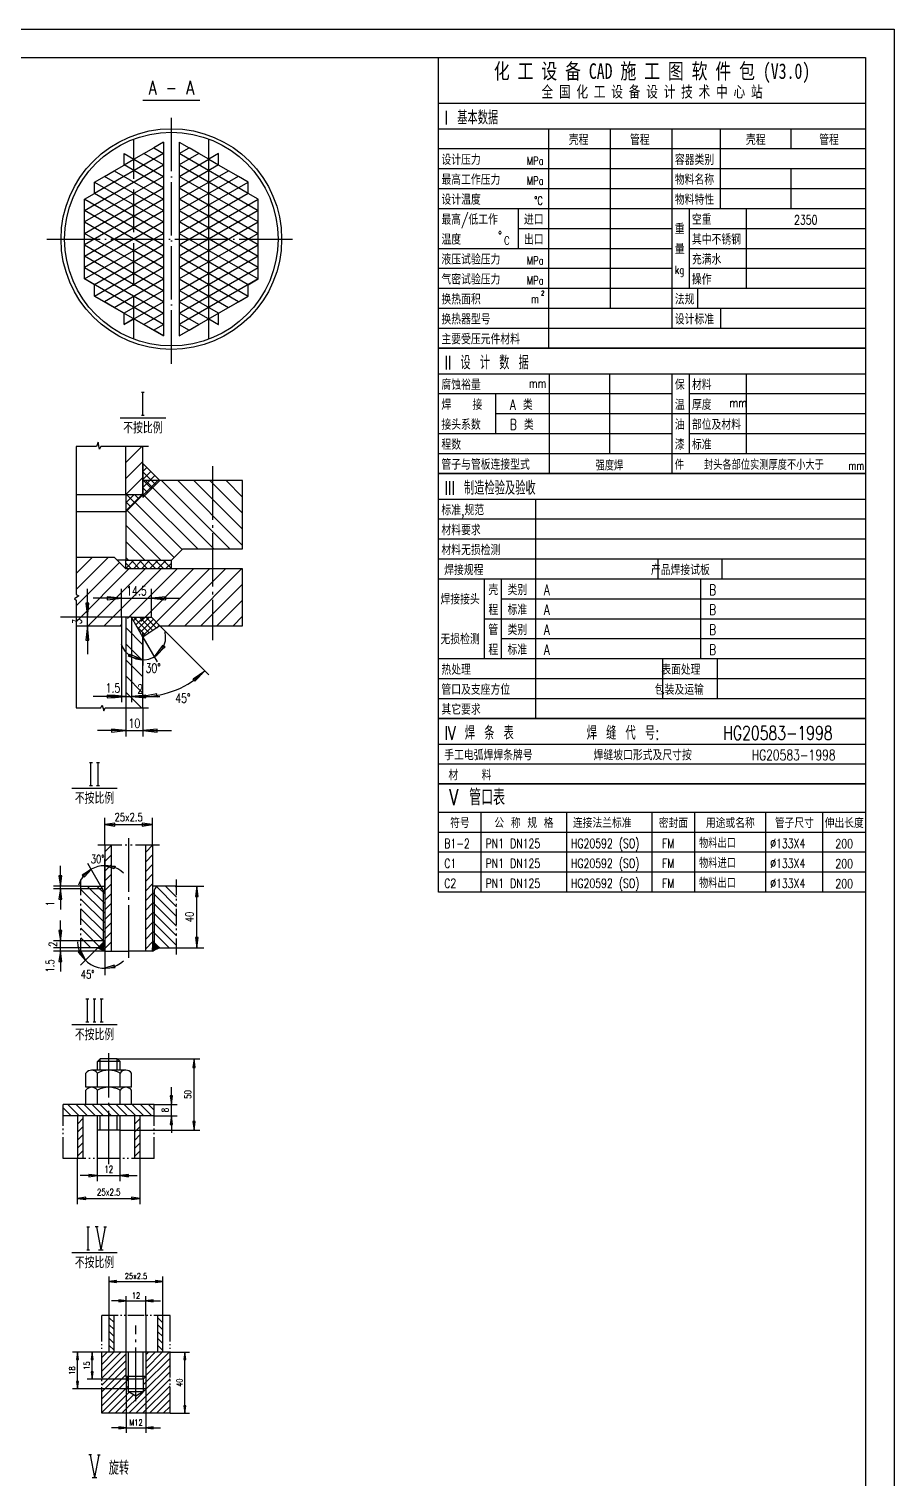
# Model space of a CAD drawing. Extents: x -200 to 4552, y -80 to 6648.
# Drawn here: x 2121 to 4552, y 2576 to 6648 of the extents above; entities that cross this region are included whole.
import ezdxf
from ezdxf.enums import TextEntityAlignment as Align

# ---------------------------------------------------------------- set-up
doc = ezdxf.new("R2010")
doc.units = 0
doc.header["$LTSCALE"] = 30
doc.header["$MEASUREMENT"] = 0
for name, pattern in [('CENTER', [6.25, 5, -0.5, 0.25, -0.5]), ('DASHDOT', [6, 5, -0.5, 0, -0.5]), ('DASHED', [5, 4, -1])]:
    doc.linetypes.add(name, pattern=pattern)
for name, color, linetype in [('1', 2, 'CONTINUOUS'), ('2', 1, 'CONTINUOUS'), ('3', 2, 'DASHDOT'), ('4', 2, 'CENTER'), ('5', 2, 'DASHED')]:
    doc.layers.add(name, color=color, linetype=linetype)
doc.styles.add('HZ', font='txt', dxfattribs={"width": 0.75, "bigfont": 'hztxt'})
doc.styles.add('ST', font='SimSun.ttf', dxfattribs={"width": 0.75})

# ---------------------------------------------------------------- blocks, each defined once
blk = doc.blocks.new('hbiao7')
at = {"layer": '1'}
for p, q in [((-150, -25), (0, -25)), ((-111.44, -25), (-111.44, -102)), ((-89.72, -25), (-89.72, -88)), ((-68, -25), (-68, -95)), ((-51.1, -25), (-51.1, -53)), ((-26.27, -25), (-26.27, -32)), ((-150, -32), (0, -32)), ((-150, -39), (0, -39)), ((-26.27, -39), (-26.27, -53)), ((-150, -46), (0, -46)), ((-150, -53), (0, -53)), ((-122, -53), (-122, -67)), ((-62, -53), (-62, -81)), ((-42, -53), (-42, -81)), ((-122, -60), (-68, -60)), ((-62, -60), (0, -60)), ((-150, -67), (-68, -67)), ((-62, -67), (0, -67)), ((-150, -74), (-68, -74)), ((-62, -74), (0, -74)), ((-150, -81), (0, -81)), ((-59, -81), (-59, -88)), ((-150, -88), (0, -88)), ((-51, -88), (-51, -95)), ((-150, -95), (0, -95)), ((-150, -111), (0, -111)), ((-111.2, -111), (-111.2, -146)), ((-90, -111), (-90, -139)), ((-68, -111), (-68, -146)), ((-62, -111), (-62, -139)), ((-42, -111), (-42, -139)), ((-150, -118), (-68, -118)), ((-130, -118), (-130, -132)), ((-62, -118), (0, -118)), ((-130, -125), (0, -125)), ((-150, -132), (-68, -132)), ((-62, -132), (0, -132)), ((-150, -139), (0, -139)), ((-150, -155), (0, -155)), ((-116, -155), (-116, -232)), ((-150, -162), (0, -162)), ((-150, -169), (0, -169)), ((-150, -176), (0, -176)), ((-73, -176), (-73, -183)), ((-50.44, -176), (-50.44, -183)), ((-150, -183), (0, -183)), ((-134, -183), (-134, -211)), ((-128, -183), (-128, -211)), ((-58, -183), (-58, -211)), ((-128, -190), (0, -190)), ((-134, -197), (0, -197)), ((-128, -204), (0, -204)), ((-150, -211), (0, -211)), ((-71.32, -211), (-71.32, -225)), ((-52.11, -211), (-52.11, -225)), ((-150, -218), (0, -218)), ((-150, -225), (0, -225))]:
    blk.add_line(p, q, dxfattribs=at)
at = {"layer": '2'}
for p, q in [((-150, -16), (-150, 0)), ((-150, 0), (0, 0)), ((0, 0), (0, -102)), ((-150, -102), (-150, -16)), ((-150, -16), (0, -16)), ((0, -102), (-150, -102)), ((-150, -146), (-150, -102)), ((-150, -102), (0, -102)), ((0, -102), (0, -146)), ((-150, -232), (-150, -146)), ((-150, -146), (0, -146)), ((0, -146), (-150, -146)), ((0, -146), (0, -232)), ((0, -232), (-150, -232))]:
    blk.add_line(p, q, dxfattribs=at)
at = {"layer": '1', "style": 'ST', "width": 0.75}
for s, height, p in [('化 工 设 备 CAD 施 工 图 软 件 包 (V3.0)', 5.44, (-75, -7.5)), ('全 国 化 工 设 备 设 计 技 术 中 心 站', 4, (-75, -14))]:
    blk.add_text(s, height=height, dxfattribs=at).set_placement(p, align=Align.CENTER)
at = {"layer": '1', "style": 'HZ', "width": 0.75}
for s, height, p in [(' I 基本数据', 4.8, (-151.11, -23.5)), ('壳程', 3.68, (-104.26, -30.7)), ('管程', 3.68, (-82.78, -30.7)), ('壳程', 3.68, (-42.03, -30.7)), ('管程', 3.68, (-16.29, -30.7)), ('设计压力', 3.68, (-149, -37.7)), ('MPa', 2.88, (-119, -37.7)), ('容器类别', 3.68, (-67, -37.7)), ('最高工作压力', 3.68, (-149, -44.7)), ('物料名称', 3.68, (-67, -44.7)), ('MPa', 2.88, (-119, -44.7)), ('设计温度', 3.68, (-149, -51.7)), ('%%dC', 2.88, (-116.42, -51.7)), ('物料特性', 3.68, (-67, -51.7)), ('最高/低工作', 3.68, (-149, -58.7)), ('进口', 3.68, (-120, -58.7)), ('空重', 3.68, (-61, -58.7)), ('o', 1.6, (-129, -62)), ('重', 3.68, (-67, -62)), ('温度', 3.68, (-149, -65.7)), ('C', 2.88, (-127, -65.7)), ('出口', 3.68, (-120, -65.7)), ('量', 3.68, (-67, -69)), ('其中不锈钢', 3.68, (-61, -65.7)), ('液压试验压力', 3.68, (-149, -72.7)), ('MPa', 2.88, (-119, -72.7)), ('充满水', 3.68, (-61, -72.7)), ('气密试验压力', 3.68, (-149, -79.7)), ('kg', 2.88, (-67, -76)), ('操作', 3.68, (-61, -79.7)), ('MPa', 2.88, (-119, -79.7)), ('换热面积', 3.68, (-149, -86.7)), ('m', 2.88, (-117.5, -86.2)), ('2', 1.6, (-114, -83.5)), ('法规', 3.68, (-67, -86.7)), ('换热器型号', 3.68, (-149, -93.7)), ('设计标准', 3.68, (-67, -93.7)), ('主要受压元件材料', 3.68, (-149, -100.7)), ('II 设 计 数 据', 4.8, (-148, -109.5)), ('腐蚀裕量', 3.68, (-149, -116.7)), ('mm', 3.2, (-118.28, -115.98)), ('保', 3.68, (-67, -116.7)), ('材料', 3.68, (-61, -116.7)), ('焊', 3.68, (-149, -123.7)), ('接', 3.68, (-138.1, -123.7)), ('A 类', 3.68, (-124.96, -123.7)), ('温', 3.68, (-67, -123.7)), ('厚度', 3.68, (-61, -123.7)), ('mm', 3.2, (-47.83, -122.8)), ('接头系数', 3.68, (-149, -130.7)), ('B 类', 3.68, (-124.96, -130.7)), ('油', 3.68, (-67, -130.7)), ('部位及材料', 3.68, (-61, -130.7)), ('程数', 3.68, (-149, -137.7)), ('漆', 3.68, (-67, -137.7)), ('标准', 3.68, (-61, -137.7)), ('管子与管板连接型式', 3.68, (-149, -144.7)), ('件   封头各部位实测厚度不小大于', 3.2, (-67, -144.7)), ('mm', 2.88, (-6, -144.7)), ('III 制造检验及验收', 4.8, (-148, -153.5)), ('标准,规范', 3.68, (-149, -160.7)), ('材料要求', 3.68, (-149, -167.7)), ('材料无损检测', 3.68, (-149, -174.7)), ('焊接规程                      产品焊接试板', 3.68, (-148.04, -181.7)), ('焊接接头', 3.68, (-149.34, -192)), ('壳', 3.68, (-132.5, -188.7)), ('类别', 3.68, (-125.77, -188.7)), ('A', 3.68, (-113, -188.7)), ('B', 3.68, (-55, -188.7)), ('程', 3.68, (-132.5, -195.7)), ('标准', 3.68, (-125.77, -195.7)), ('A', 3.68, (-113, -195.7)), ('B', 3.68, (-55, -195.7)), ('无损检测', 3.68, (-149.34, -206)), ('管', 3.68, (-132.5, -202.7)), ('类别', 3.68, (-125.77, -202.7)), ('A', 3.68, (-113, -202.7)), ('B', 3.68, (-55, -202.7)), ('程', 3.68, (-132.5, -209.7)), ('标准', 3.68, (-125.77, -209.7)), ('A', 3.68, (-113, -209.7)), ('B', 3.68, (-55, -209.7)), ('热处理                         表面处理', 3.68, (-149, -216.7)), ('管口及支座方位                   包装及运输', 3.68, (-149, -223.7)), ('其它要求', 3.68, (-149, -230.7))]:
    blk.add_text(s, height=height, dxfattribs=at).set_placement(p)

msp = doc.modelspace()

# ---------------------------------------------------------------- linework, layer by layer
at = {"layer": '1'}
for p, q in [((2441, 6448), (2601, 6448)), ((2471.3, 6314), (2499, 6298.1)), ((2543, 6298.1), (2570.7, 6314)), ((2499, 6298.1), (2305, 6186.1)), ((2388.1, 6266.1), (2415.8, 6282)), ((2415.9, 6282), (2499, 6234.1)), ((2499, 6266.1), (2443.6, 6298)), ((2737, 6186.1), (2543, 6298.1)), ((2598.4, 6298), (2543, 6266.1)), ((2543, 6234.1), (2626.1, 6282)), ((2626.2, 6282), (2653.9, 6266.1)), ((2277.3, 6138.1), (2499, 6266.1)), ((2499, 6234.1), (2277.3, 6106.1)), ((2499, 6138.1), (2332.8, 6234)), ((2360.5, 6250), (2499, 6170.1)), ((2499, 6202.1), (2388.1, 6266.1)), ((2543, 6266.1), (2764.7, 6138.1)), ((2653.9, 6266.1), (2543, 6202.1)), ((2543, 6170.1), (2681.5, 6250)), ((2764.7, 6106.1), (2543, 6234.1)), ((2709.2, 6234), (2543, 6138.1)), ((2277.3, 6074.1), (2499, 6202.1)), ((2305.1, 6218), (2499, 6106.1)), ((2543, 6106.1), (2736.9, 6218)), ((2543, 6202.1), (2764.7, 6074.1)), ((2499, 6170.1), (2277.3, 6042.1)), ((2277.4, 6170), (2499, 6042.1)), ((2499, 6074.1), (2305, 6186.1)), ((2737, 6186.1), (2543, 6074.1)), ((2764.7, 6042.1), (2543, 6170.1)), ((2543, 6042.1), (2764.6, 6170)), ((2499, 6010.1), (2277.3, 6138.1)), ((2277.3, 6010.1), (2499, 6138.1)), ((2543, 6138.1), (2764.7, 6010.1)), ((2764.7, 6138.1), (2543, 6010.1)), ((2277.3, 6106.1), (2499, 5978.1)), ((2499, 6106.1), (2277.3, 5978.1)), ((2499, 5946.1), (2277.3, 6074.1)), ((2277.3, 5946.1), (2499, 6074.1)), ((2764.7, 5978.1), (2543, 6106.1)), ((2543, 5978.1), (2764.7, 6106.1)), ((2543, 6074.1), (2764.7, 5946.1)), ((2764.7, 6074.1), (2543, 5946.1)), ((2277.3, 6042.1), (2499, 5914.1)), ((2499, 6042.1), (2305, 5930)), ((2737, 5930), (2543, 6042.1)), ((2543, 5914.1), (2764.7, 6042.1)), ((2499, 5882.1), (2277.3, 6010.1)), ((2305, 5898.1), (2499, 6010.1)), ((2543, 6010.1), (2737, 5898.1)), ((2764.7, 6010.1), (2543, 5882.1)), ((2277.3, 5978.1), (2499, 5850.1)), ((2499, 5818.1), (2277.3, 5946.1)), ((2499, 5978.1), (2332.7, 5882)), ((2360.4, 5866), (2499, 5946.1)), ((2709.3, 5882), (2543, 5978.1)), ((2543, 5850.1), (2764.7, 5978.1)), ((2543, 5946.1), (2681.6, 5866)), ((2764.7, 5946.1), (2543, 5818.1)), ((2499, 5914.1), (2388.1, 5850)), ((2653.9, 5850), (2543, 5914.1)), ((2305, 5898.1), (2499, 5786.1)), ((2388.1, 5818.1), (2499, 5882.1)), ((2543, 5786.1), (2737, 5898.1)), ((2543, 5882.1), (2653.9, 5818.1)), ((2499, 5850.1), (2443.5, 5818)), ((2598.5, 5818), (2543, 5850.1)), ((2471.2, 5802), (2499, 5818.1)), ((2543, 5818.1), (2570.8, 5802)), ((2377, 5556), (2505, 5556)), ((2438, 5476), (2393, 5431)), ((2393, 5385.7), (2441, 5433.7)), ((2452.3, 5416.7), (2441, 5405.4)), ((2441, 5388.5), (2393, 5340.5)), ((2441, 5382.8), (2463.6, 5405.4)), ((2477.2, 5368.2), (2441, 5404.3)), ((2474.9, 5394.1), (2441, 5360.2)), ((2441, 5337.6), (2486.2, 5382.8)), ((2441, 5381.7), (2465.9, 5356.9)), ((2448.4, 5380), (2640.4, 5188)), ((2685.6, 5188), (2493.6, 5380)), ((2538.9, 5380), (2721, 5197.9)), ((2721, 5243.1), (2584.1, 5380)), ((2629.4, 5380), (2721, 5288.4)), ((2721, 5333.6), (2674.6, 5380)), ((2415.2, 5340), (2393, 5317.8)), ((2393, 5295.2), (2437.8, 5340)), ((2395.6, 5340), (2418.3, 5317.3)), ((2429.6, 5328.6), (2418.2, 5340)), ((2437.8, 5340), (2441, 5343.2)), ((2454.5, 5345.5), (2441, 5359.1)), ((2595.1, 5188), (2441, 5342.1)), ((2441, 5336.5), (2443.2, 5334.2)), ((2407, 5306), (2393, 5320)), ((2393, 5297.3), (2395.7, 5294.7)), ((2528.8, 5163.8), (2396.8, 5295.8)), ((2419.4, 5318.4), (2551.4, 5186.4)), ((2393, 5254.3), (2491.3, 5156)), ((2446.1, 5156), (2393, 5209.1)), ((2298, 5164), (2253, 5119)), ((2253, 5073.8), (2343.2, 5164)), ((2374.8, 5150.2), (2253, 5028.5)), ((2253, 4983.2), (2401.8, 5132)), ((2447, 5132), (2287, 4972)), ((2332.3, 4972), (2492.3, 5132)), ((2393, 5163.8), (2400.8, 5156)), ((2415.6, 5156), (2393, 5133.4)), ((2393, 5148), (2409, 5132)), ((2537.5, 5132), (2397.8, 4992.3)), ((2431.6, 5132), (2407.6, 5156)), ((2414.2, 5132), (2438.2, 5156)), ((2430.2, 5156), (2454.2, 5132)), ((2434.8, 4984), (2582.8, 5132)), ((2460.8, 5156), (2436.8, 5132)), ((2476.9, 5132), (2452.9, 5156)), ((2459.5, 5132), (2483.5, 5156)), ((2628, 5132), (2471.8, 4975.8)), ((2475.5, 5156), (2499.5, 5132)), ((2506.1, 5156), (2482.1, 5132)), ((2521, 5133.1), (2498.1, 5156)), ((2504.7, 5132), (2521, 5148.3)), ((2513.3, 4972), (2673.3, 5132)), ((2718.5, 5132), (2558.5, 4972)), ((2381, 4996), (2381, 5076)), ((2381, 5049.3), (2465, 5049.3)), ((2465, 4996), (2465, 5076)), ((2603.8, 4972), (2721, 5089.2)), ((2721, 5043.9), (2649.1, 4972)), ((2381, 4996), (2209, 4996)), ((2285, 4972), (2285, 4996)), ((2381, 4975.5), (2377.5, 4972)), ((2381, 4972), (2381, 4757.6)), ((2409, 4996), (2409, 4757.6)), ((2409, 4996), (2409, 4757.6)), ((2458.7, 4952.2), (2414.9, 4996)), ((2425.3, 4996), (2415, 4985.7)), ((2421.2, 4974.9), (2442.3, 4996)), ((2424.1, 4969.8), (2448.5, 4945.4)), ((2459.2, 4996), (2427.4, 4964.2)), ((2431.9, 4996), (2469, 4958.9)), ((2433.6, 4953.4), (2470.6, 4990.4)), ((2479.1, 4981.9), (2439.8, 4942.6)), ((2479.2, 4965.6), (2448.8, 4996)), ((2480.7, 4966.5), (2487.6, 4973.4)), ((2626.4, 4834.3), (2489, 4972)), ((2694.3, 4972), (2721, 4998.7)), ((2441, 4919), (2393, 4967)), ((2440.8, 4757.6), (2440.9, 4952.1)), ((2441, 4940.5), (2440.9, 4860.5)), ((2441, 4940.5), (2480.9, 4871.2)), ((2393, 4921.7), (2441, 4873.7)), ((2441, 4828.5), (2393, 4876.5)), ((2393, 4831.2), (2441, 4783.2)), ((2381, 4773.6), (2393, 4773.6)), ((2437.4, 4741.6), (2393, 4786)), ((2393, 4773.6), (2409, 4773.6)), ((2393, 4741.6), (2393, 4661.6)), ((2441, 4741.6), (2441, 4661.6)), ((2393, 4677.6), (2441, 4677.6)), ((3272, 4640), (4472, 4640)), ((3272, 4584), (4472, 4584)), ((3272, 4528), (4472, 4528)), ((2241, 4516), (2369, 4516)), ((4472, 4448), (3272, 4448)), ((3392, 4224), (3392, 4448)), ((3632, 4224), (3632, 4448)), ((3872, 4224), (3872, 4448)), ((3992, 4224), (3992, 4448)), ((4192, 4224), (4192, 4448)), ((4352, 4224), (4352, 4448)), ((2333.8, 4356), (2333.8, 4432.8)), ((2333.8, 4413.6), (2468.2, 4413.6)), ((2468.2, 4356), (2468.2, 4432.8)), ((4472, 4392), (3272, 4392)), ((2381.8, 4356), (2314.6, 4356)), ((2333.8, 4336.9), (2352.9, 4356)), ((2353, 4329), (2333.8, 4309.8)), ((2333.8, 4221.6), (2333.8, 4317.6)), ((2396.2, 4356), (2391.4, 4356)), ((2410.6, 4356), (2405.8, 4356)), ((2487.4, 4356), (2420.2, 4356)), ((2449, 4336.7), (2468.2, 4355.9)), ((2468.2, 4328.8), (2449, 4309.6)), ((4472, 4336), (3272, 4336)), ((2333.8, 4221.6), (2285.8, 4304.8)), ((2333.8, 4282.6), (2353, 4301.8)), ((2449, 4282.4), (2468.2, 4301.6)), ((4472, 4280), (3272, 4280)), ((2266.6, 4240.8), (2189.8, 4240.8)), ((2209, 4233.1), (2209, 4240.8)), ((2266.6, 4215.2), (2266.6, 4260)), ((2284.8, 4240.8), (2333.8, 4191.8)), ((2333.8, 4219), (2312, 4240.8)), ((2353, 4274.7), (2333.8, 4255.5)), ((2333.8, 4228.3), (2353, 4247.5)), ((2468.2, 4274.5), (2449, 4255.3)), ((2449, 4228.1), (2468.2, 4247.3)), ((2535.4, 4183), (2478.9, 4239.5)), ((2504.8, 4240.8), (2535.4, 4210.2)), ((2535.4, 4237.3), (2531.9, 4240.8)), ((2535.4, 4215.2), (2535.4, 4260)), ((2535.4, 4240.8), (2612.2, 4240.8)), ((2593, 4068), (2593, 4240.8)), ((2327.1, 4233.1), (2189.8, 4233.1)), ((2333.8, 4164.7), (2266.6, 4231.9)), ((2266.6, 4200.8), (2266.6, 4205.6)), ((2266.6, 4204.7), (2333.8, 4137.5)), ((2353, 4220.4), (2333.8, 4201.2)), ((2468.2, 4220.2), (2449, 4201)), ((2535.4, 4128.7), (2468.2, 4195.9)), ((2468.7, 4222.5), (2535.4, 4155.9)), ((2535.4, 4200.8), (2535.4, 4205.6)), ((4472, 4224), (3272, 4224)), ((2266.6, 4186.4), (2266.6, 4191.2)), ((2333.8, 4110.4), (2266.6, 4177.6)), ((2266.6, 4132), (2266.6, 4176.8)), ((2333.8, 4174), (2353, 4193.2)), ((2353, 4166.1), (2333.8, 4146.9)), ((2449, 4173.8), (2468.2, 4193)), ((2468.2, 4165.9), (2449, 4146.7)), ((2468.2, 4168.8), (2535.4, 4101.6)), ((2535.4, 4186.4), (2535.4, 4191.2)), ((2535.4, 4132), (2535.4, 4176.8)), ((2266.6, 4150.4), (2331.8, 4085.2)), ((2318.2, 4071.6), (2266.6, 4123.3)), ((2266.6, 4117.6), (2266.6, 4122.4)), ((2333.8, 4119.7), (2353, 4138.9)), ((2449, 4119.5), (2468.2, 4138.7)), ((2535.4, 4074.4), (2468.2, 4141.6)), ((2468.2, 4114.4), (2514.6, 4068)), ((2535.4, 4117.6), (2535.4, 4122.4)), ((2333.8, 4087.2), (2189.8, 4087.2)), ((2209, 4068), (2209, 4087.2)), ((2333.8, 4087.2), (2265.9, 4019.4)), ((2266.6, 4103.2), (2266.6, 4108)), ((2266.6, 4096.1), (2294.7, 4068)), ((2266.6, 4048.8), (2266.6, 4093.6)), ((2333.8, 4087.2), (2333.7, 3991.2)), ((2353, 4111.8), (2333.8, 4092.6)), ((2333.8, 4065.4), (2353, 4084.6)), ((2468.2, 4111.6), (2449, 4092.4)), ((2449, 4065.2), (2468.2, 4084.4)), ((2535.4, 4103.2), (2535.4, 4108)), ((2535.4, 4048.8), (2535.4, 4093.6)), ((2314.6, 4068), (2189.8, 4068)), ((2333.8, 4058.4), (2189.8, 4058.4)), ((2209, 4058.4), (2209, 4068)), ((2535.4, 4068), (2612.2, 4068)), ((2241, 3852), (2369, 3852)), ((2321, 3724), (2321, 3756)), ((2369, 3756), (2601, 3756)), ((2369, 3724), (2369, 3756)), ((2585, 3556), (2585, 3756)), ((2217, 3568), (2217, 3628)), ((2262.3, 3596), (2230.3, 3628)), ((2253, 3628), (2285, 3596)), ((2307.6, 3596), (2275.6, 3628)), ((2298.2, 3628), (2330.2, 3596)), ((2352.8, 3596), (2320.8, 3628)), ((2343.5, 3628), (2375.5, 3596)), ((2398.1, 3596), (2366.1, 3628)), ((2388.7, 3628), (2420.7, 3596)), ((2443.3, 3596), (2411.3, 3628)), ((2434, 3628), (2466, 3596)), ((2473, 3611.6), (2456.6, 3628)), ((2473, 3568), (2473, 3628)), ((2473, 3628), (2537, 3628)), ((2521, 3596), (2521, 3628)), ((2217, 3618.7), (2239.7, 3596)), ((2257.5, 3596), (2257, 3595.5)), ((2257, 3572.9), (2273, 3588.9)), ((2321, 3556), (2321, 3596)), ((2369, 3556), (2369, 3596)), ((2418.1, 3596), (2417, 3594.9)), ((2417, 3572.3), (2433, 3588.3)), ((2473, 3596), (2537, 3596)), ((2217, 3556), (2217, 3560)), ((2217, 3544), (2217, 3548)), ((2273, 3566.3), (2257, 3550.3)), ((2257, 3527.7), (2273, 3543.7)), ((2313, 3412), (2313, 3556)), ((2377, 3412), (2377, 3556)), ((2377, 3556), (2601, 3556)), ((2433, 3565.6), (2417, 3549.6)), ((2417, 3527), (2433, 3543)), ((2473, 3556), (2473, 3560)), ((2473, 3544), (2473, 3548)), ((2217, 3476), (2217, 3536)), ((2273, 3521), (2257, 3505)), ((2433, 3520.4), (2417, 3504.4)), ((2473, 3476), (2473, 3536)), ((2281, 3476), (2217, 3476)), ((2257, 3482.4), (2273, 3498.4)), ((2257, 3348), (2257, 3476)), ((2293, 3476), (2289, 3476)), ((2305, 3476), (2301, 3476)), ((2377, 3476), (2313, 3476)), ((2389, 3476), (2385, 3476)), ((2401, 3476), (2397, 3476)), ((2473, 3476), (2409, 3476)), ((2417, 3481.8), (2433, 3497.8)), ((2433, 3348), (2433, 3476)), ((2313, 3428), (2377, 3428)), ((2257, 3364), (2433, 3364)), ((2241, 3212), (2369, 3212)), ((2346.1, 3034.9), (2346.1, 3144.6)), ((2497, 3034.9), (2497, 3144.6)), ((2346.1, 3130.9), (2497, 3130.9)), ((2394.1, 3034.9), (2394.1, 3089.7)), ((2394.1, 3076), (2449, 3076)), ((2449, 3034.9), (2449, 3089.7)), ((2371.3, 3034.9), (2325.6, 3034.9)), ((2325.6, 2961.7), (2325.6, 3034.9)), ((2346.1, 3028.8), (2359.9, 3015.1)), ((2359.9, 3034.5), (2359.5, 3034.9)), ((2381.6, 3034.9), (2378.1, 3034.9)), ((2391.9, 3034.9), (2388.4, 3034.9)), ((2444.4, 3034.9), (2398.7, 3034.9)), ((2454.7, 3034.9), (2451.3, 3034.9)), ((2465, 3034.9), (2461.6, 3034.9)), ((2517.6, 3034.9), (2471.9, 3034.9)), ((2483.3, 3028.4), (2497, 3014.7)), ((2497, 3034.1), (2496.3, 3034.9)), ((2517.6, 2961.7), (2517.6, 3034.9)), ((2359.9, 2995.7), (2346.1, 3009.4)), ((2346.1, 2990), (2359.9, 2976.3)), ((2497, 2995.3), (2483.3, 3009)), ((2483.3, 2989.6), (2497, 2975.9)), ((2325.6, 2932), (2243.3, 2932)), ((2257, 2829.1), (2257, 2932)), ((2298.1, 2856.6), (2298.1, 2932)), ((2325.6, 2951.4), (2325.6, 2954.9)), ((2325.6, 2941.1), (2325.6, 2944.6)), ((2325.6, 2861.1), (2325.6, 2934.3)), ((2379, 2932), (2325.6, 2878.6)), ((2325.6, 2898), (2359.6, 2932)), ((2340.2, 2932), (2325.6, 2917.4)), ((2359.9, 2956.9), (2346.1, 2970.7)), ((2346.1, 2951.3), (2359.9, 2937.5)), ((2401, 2856.6), (2401, 2932)), ((2442.1, 2856.6), (2442.1, 2932)), ((2449, 2866.3), (2514.7, 2932)), ((2495.3, 2932), (2449, 2885.7)), ((2449, 2905.1), (2475.9, 2932)), ((2456.5, 2932), (2449, 2924.5)), ((2497, 2956.5), (2483.3, 2970.2)), ((2483.3, 2950.8), (2497, 2937.1)), ((2517.6, 2951.4), (2517.6, 2954.9)), ((2517.6, 2941.1), (2517.6, 2944.6)), ((2517.6, 2861.1), (2517.6, 2934.3)), ((2517.6, 2932), (2572.4, 2932)), ((2558.7, 2760.6), (2558.7, 2932)), ((2325.6, 2859.2), (2394.1, 2927.8)), ((2394.1, 2908.4), (2325.6, 2839.8)), ((2517.6, 2915.5), (2442.1, 2840)), ((2442.1, 2820.6), (2517.6, 2896.1)), ((2401, 2856.6), (2284.4, 2856.6)), ((2325.6, 2820.4), (2394.1, 2889)), ((2394.1, 2869.6), (2325.6, 2801)), ((2325.6, 2781.6), (2400.7, 2856.8)), ((2325.6, 2850.9), (2325.6, 2854.3)), ((2394.1, 2863.4), (2394.1, 2705.7)), ((2517.6, 2876.7), (2401.5, 2760.6)), ((2420.9, 2760.6), (2517.6, 2857.3)), ((2449, 2863.4), (2449, 2705.7)), ((2517.6, 2850.9), (2517.6, 2854.3)), ((2394.1, 2829.1), (2243.3, 2829.1)), ((2325.6, 2840.6), (2325.6, 2844)), ((2401, 2837.7), (2325.6, 2762.3)), ((2325.6, 2760.6), (2325.6, 2833.7)), ((2343.3, 2760.6), (2402.4, 2819.7)), ((2414.7, 2812.6), (2362.7, 2760.6)), ((2382.1, 2760.6), (2441.7, 2820.2)), ((2517.6, 2837.9), (2440.3, 2760.6)), ((2459.7, 2760.6), (2517.6, 2818.5)), ((2517.6, 2840.6), (2517.6, 2844)), ((2517.6, 2760.6), (2517.6, 2833.7)), ((2517.6, 2799.1), (2479.1, 2760.6)), ((2498.4, 2760.6), (2517.6, 2779.7)), ((2517.6, 2760.6), (2572.4, 2760.6)), ((2394.1, 2719.4), (2449, 2719.4))]:
    msp.add_line(p, q, dxfattribs=at)
for points in [[(-200, -80), (-200, 6648), (4552, 6648), (4552, -80)], [(2440.9, 4876.5), (2400.6, 4885.9), (2405.3, 4892.3)], [(2472.9, 4885.1), (2503.3, 4913.3), (2496, 4916.5)], [(2615.1, 4845.6), (2586.9, 4816.5), (2582.2, 4823)], [(2440.8, 4773.6), (2481.3, 4772.9), (2480, 4780.8)], [(2295.4, 4288.1), (2270.6, 4271.7), (2276.6, 4266.9)], [(2333.8, 4298.4), (2363.5, 4296.6), (2360.7, 4289.4)], [(2279.5, 4032.9), (2259.8, 4055.2), (2266.8, 4058.3)], [(2333.7, 4010.4), (2363.4, 4012.2), (2360.6, 4019.3)]]:
    msp.add_lwpolyline(points, close=True, dxfattribs=at)
for points in [[(2457, 5476), (2323, 5476), (2319, 5468), (2315, 5488), (2311, 5476), (2253, 5476), (2253, 5060), (2261, 5056), (2249, 5048), (2253, 5044), (2253, 4741.6), (2323, 4741.6), (2327, 4749.6), (2331, 4733.6), (2335, 4741.6), (2457, 4741.6)], [(2285, 4996), (2289, 5036), (2281, 5036), (2285, 4996), (2285, 5076)], [(2381, 5049.3), (2341, 5053.3), (2341, 5045.3), (2381, 5049.3), (2301, 5049.3)], [(2465, 5049.3), (2505, 5045.3), (2505, 5053.3), (2465, 5049.3), (2545, 5049.3)], [(2285, 4972), (2281, 4932), (2289, 4932), (2285, 4972), (2285, 4892)], [(2381, 4773.6), (2341, 4777.6), (2341, 4769.6), (2381, 4773.6), (2301, 4773.6)], [(2393, 4773.6), (2353, 4777.6), (2353, 4769.6), (2393, 4773.6), (2313, 4773.6)], [(2409, 4773.6), (2449, 4769.6), (2449, 4777.6), (2409, 4773.6), (2489, 4773.6)], [(2393, 4677.6), (2353, 4681.6), (2353, 4673.6), (2393, 4677.6), (2313, 4677.6)], [(2441, 4677.6), (2481, 4673.6), (2481, 4681.6), (2441, 4677.6), (2521, 4677.6)], [(2333.8, 4413.6), (2362.6, 4409.8), (2362.6, 4417.4), (2333.8, 4413.6)], [(2468.2, 4413.6), (2439.4, 4417.4), (2439.4, 4409.8), (2468.2, 4413.6)], [(2209, 4240.8), (2212.8, 4269.6), (2205.2, 4269.6), (2209, 4240.8), (2209, 4298.4)], [(2593, 4240.8), (2589.2, 4212), (2596.8, 4212), (2593, 4240.8)], [(2209, 4233.1), (2205.2, 4204.3), (2212.8, 4204.3), (2209, 4233.1), (2209, 4175.5)], [(2209, 4087.2), (2212.8, 4116), (2205.2, 4116), (2209, 4087.2), (2209, 4144.8)], [(2593, 4068), (2596.8, 4096.8), (2589.2, 4096.8), (2593, 4068)], [(2209, 4058.4), (2205.2, 4029.6), (2212.8, 4029.6), (2209, 4058.4), (2209, 4000.8)], [(2585, 3756), (2581.8, 3732), (2588.2, 3732), (2585, 3756)], [(2521, 3628), (2524.2, 3652), (2517.8, 3652), (2521, 3628), (2521, 3676)], [(2521, 3596), (2517.8, 3572), (2524.2, 3572), (2521, 3596), (2521, 3548)], [(2585, 3556), (2588.2, 3580), (2581.8, 3580), (2585, 3556)], [(2313, 3428), (2289, 3431.2), (2289, 3424.8), (2313, 3428), (2265, 3428)], [(2377, 3428), (2401, 3424.8), (2401, 3431.2), (2377, 3428), (2425, 3428)], [(2257, 3364), (2281, 3360.8), (2281, 3367.2), (2257, 3364)], [(2433, 3364), (2409, 3367.2), (2409, 3360.8), (2433, 3364)], [(2346.1, 3130.9), (2366.7, 3128.1), (2366.7, 3133.6), (2346.1, 3130.9)], [(2497, 3130.9), (2476.4, 3133.6), (2476.4, 3128.1), (2497, 3130.9)], [(2394.1, 3076), (2373.6, 3078.7), (2373.6, 3073.3), (2394.1, 3076), (2353, 3076)], [(2449, 3076), (2469.6, 3073.3), (2469.6, 3078.7), (2449, 3076), (2490.1, 3076)], [(2257, 2932), (2254.3, 2911.4), (2259.7, 2911.4), (2257, 2932)], [(2298.1, 2932), (2295.4, 2911.4), (2300.9, 2911.4), (2298.1, 2932)], [(2558.7, 2932), (2556, 2911.4), (2561.5, 2911.4), (2558.7, 2932)], [(2298.1, 2856.6), (2300.9, 2877.1), (2295.4, 2877.1), (2298.1, 2856.6)], [(2257, 2829.1), (2259.7, 2849.7), (2254.3, 2849.7), (2257, 2829.1)], [(2558.7, 2760.6), (2561.5, 2781.1), (2556, 2781.1), (2558.7, 2760.6)], [(2394.1, 2719.4), (2373.6, 2722.2), (2373.6, 2716.7), (2394.1, 2719.4), (2353, 2719.4)], [(2449, 2719.4), (2469.6, 2716.7), (2469.6, 2722.2), (2449, 2719.4), (2490.1, 2719.4)]]:
    msp.add_lwpolyline(points, dxfattribs=at)
for centre, radius, start, end in [((2441, 4940.5), 64, 197.1602, 12.8398), ((2441, 5020), 246.4, 270, 315), ((2333.8, 4221.6), 76.8, 46.7723, 163.2277), ((2333.8, 4087.2), 76.8, 181.7723, 313.2277)]:
    msp.add_arc(centre, radius, start, end, dxfattribs=at)
for points in [[(2381, 5049.3), (2341, 5053.3), (2341, 5045.3), (2381, 5049.3)], [(2465, 5049.3), (2505, 5045.3), (2505, 5053.3), (2465, 5049.3)], [(2285, 4996), (2289, 5036), (2281, 5036), (2285, 4996)], [(2285, 4972), (2281, 4932), (2289, 4932), (2285, 4972)], [(2440.9, 4876.5), (2400.6, 4885.9), (2405.3, 4892.3), (2440.9, 4876.5)], [(2472.9, 4885.1), (2503.3, 4913.3), (2496, 4916.5), (2472.9, 4885.1)], [(2615.1, 4845.6), (2586.9, 4816.5), (2582.2, 4823), (2615.1, 4845.6)], [(2381, 4773.6), (2341, 4777.6), (2341, 4769.6), (2381, 4773.6)], [(2393, 4773.6), (2353, 4777.6), (2353, 4769.6), (2393, 4773.6)], [(2409, 4773.6), (2449, 4769.6), (2449, 4777.6), (2409, 4773.6)], [(2440.8, 4773.6), (2481.3, 4772.9), (2480, 4780.8), (2440.8, 4773.6)], [(2393, 4677.6), (2353, 4681.6), (2353, 4673.6), (2393, 4677.6)], [(2441, 4677.6), (2481, 4673.6), (2481, 4681.6), (2441, 4677.6)], [(2333.8, 4413.6), (2362.6, 4409.8), (2362.6, 4417.4), (2333.8, 4413.6)], [(2468.2, 4413.6), (2439.4, 4417.4), (2439.4, 4409.8), (2468.2, 4413.6)], [(2295.4, 4288.1), (2270.6, 4271.7), (2276.6, 4266.9), (2295.4, 4288.1)], [(2333.8, 4298.4), (2363.5, 4296.6), (2360.7, 4289.4), (2333.8, 4298.4)], [(2209, 4240.8), (2212.8, 4269.6), (2205.2, 4269.6), (2209, 4240.8)], [(2593, 4240.8), (2589.2, 4212), (2596.8, 4212), (2593, 4240.8)], [(2209, 4233.1), (2205.2, 4204.3), (2212.8, 4204.3), (2209, 4233.1)], [(2209, 4087.2), (2212.8, 4116), (2205.2, 4116), (2209, 4087.2)], [(2593, 4068), (2596.8, 4096.8), (2589.2, 4096.8), (2593, 4068)], [(2209, 4058.4), (2205.2, 4029.6), (2212.8, 4029.6), (2209, 4058.4)], [(2279.5, 4032.9), (2259.8, 4055.2), (2266.8, 4058.3), (2279.5, 4032.9)], [(2333.7, 4010.4), (2363.4, 4012.2), (2360.6, 4019.3), (2333.7, 4010.4)], [(2585, 3756), (2581.8, 3732), (2588.2, 3732), (2585, 3756)], [(2521, 3628), (2524.2, 3652), (2517.8, 3652), (2521, 3628)], [(2521, 3596), (2517.8, 3572), (2524.2, 3572), (2521, 3596)], [(2585, 3556), (2588.2, 3580), (2581.8, 3580), (2585, 3556)], [(2313, 3428), (2289, 3431.2), (2289, 3424.8), (2313, 3428)], [(2377, 3428), (2401, 3424.8), (2401, 3431.2), (2377, 3428)], [(2257, 3364), (2281, 3360.8), (2281, 3367.2), (2257, 3364)], [(2433, 3364), (2409, 3367.2), (2409, 3360.8), (2433, 3364)], [(2346.1, 3130.9), (2366.7, 3128.1), (2366.7, 3133.6), (2346.1, 3130.9)], [(2497, 3130.9), (2476.4, 3133.6), (2476.4, 3128.1), (2497, 3130.9)], [(2394.1, 3076), (2373.6, 3078.7), (2373.6, 3073.3), (2394.1, 3076)], [(2449, 3076), (2469.6, 3073.3), (2469.6, 3078.7), (2449, 3076)], [(2257, 2932), (2254.3, 2911.4), (2259.7, 2911.4), (2257, 2932)], [(2298.1, 2932), (2295.4, 2911.4), (2300.9, 2911.4), (2298.1, 2932)], [(2558.7, 2932), (2556, 2911.4), (2561.5, 2911.4), (2558.7, 2932)], [(2298.1, 2856.6), (2300.9, 2877.1), (2295.4, 2877.1), (2298.1, 2856.6)], [(2257, 2829.1), (2259.7, 2849.7), (2254.3, 2849.7), (2257, 2829.1)], [(2558.7, 2760.6), (2561.5, 2781.1), (2556, 2781.1), (2558.7, 2760.6)], [(2394.1, 2719.4), (2373.6, 2722.2), (2373.6, 2716.7), (2394.1, 2719.4)], [(2449, 2719.4), (2469.6, 2716.7), (2469.6, 2722.2), (2449, 2719.4)]]:
    msp.add_solid(points, dxfattribs=at)
at = {"layer": '2'}
for p, q in [((2443.6, 6298), (2471.3, 6314)), ((2499, 6330), (2471.3, 6314)), ((2499, 6330), (2499, 5786)), ((2543, 6330), (2543, 5786)), ((2543, 6330), (2570.7, 6314)), ((2598.4, 6298), (2570.7, 6314)), ((2626.1, 5777), (2626.1, 6339)), ((2388.1, 6266), (2388.1, 6298)), ((2388.1, 6298), (2415.9, 6282)), ((2415.9, 6282), (2443.6, 6298)), ((2626.1, 6282), (2598.4, 6298)), ((2653.9, 6298), (2626.1, 6282)), ((2653.9, 6266), (2653.9, 6298)), ((2305, 6218), (2332.7, 6234)), ((2332.7, 6234), (2360.4, 6250)), ((2360.4, 6250), (2388.1, 6266)), ((2681.6, 6250), (2653.9, 6266)), ((2709.3, 6234), (2681.6, 6250)), ((2737, 6218), (2709.3, 6234)), ((2305, 6186), (2305, 6218)), ((2737, 6186), (2737, 6218)), ((2277.3, 6170), (2305, 6186)), ((2277.3, 6138), (2277.3, 6170)), ((2764.7, 6170), (2737, 6186)), ((2764.7, 6138), (2764.7, 6170)), ((2277.3, 6106), (2277.3, 6138)), ((2764.7, 6106), (2764.7, 6138)), ((2277.3, 6074), (2277.3, 6106)), ((2277.3, 6042), (2277.3, 6074)), ((2764.7, 6074), (2764.7, 6106)), ((2764.7, 6042), (2764.7, 6074)), ((2277.3, 6010), (2277.3, 6042)), ((2764.7, 6010), (2764.7, 6042)), ((2277.3, 5978), (2277.3, 6010)), ((2764.7, 5978), (2764.7, 6010)), ((2277.3, 5946), (2277.3, 5978)), ((2305, 5930), (2277.3, 5946)), ((2737, 5930), (2764.7, 5946)), ((2764.7, 5946), (2764.7, 5978)), ((2305, 5898), (2305, 5930)), ((2737, 5898), (2737, 5930)), ((2332.7, 5882), (2305, 5898)), ((2360.4, 5866), (2332.7, 5882)), ((2388.1, 5850), (2360.4, 5866)), ((2653.9, 5850), (2681.6, 5866)), ((2681.6, 5866), (2709.3, 5882)), ((2709.3, 5882), (2737, 5898)), ((2388.1, 5818), (2388.1, 5850)), ((2415.9, 5834), (2388.1, 5818)), ((2443.6, 5818), (2415.9, 5834)), ((2598.4, 5818), (2626.1, 5834)), ((2626.1, 5834), (2653.9, 5818)), ((2653.9, 5818), (2653.9, 5850)), ((2471.3, 5802), (2443.6, 5818)), ((2499, 5786), (2471.3, 5802)), ((2543, 5786), (2570.7, 5802)), ((2570.7, 5802), (2598.4, 5818)), ((2437, 5628), (2445, 5628)), ((2441, 5564), (2441, 5628)), ((2437, 5564), (2445, 5564)), ((2393, 5340), (2393, 5476)), ((2441, 5340), (2441, 5476)), ((2393, 5340), (2253, 5340)), ((2441, 5340), (2393, 5340)), ((2393, 5292), (2253, 5292)), ((2393, 5156), (2369, 5156)), ((2393, 5132), (2393, 5156)), ((2521, 5132), (2521, 5156)), ((2253, 4972), (2381, 4972)), ((2393, 4996), (2381, 4996)), ((2381, 4996), (2381, 4972)), ((2291, 4588), (2299, 4588)), ((2295, 4524), (2295, 4588)), ((2311, 4588), (2319, 4588)), ((2315, 4524), (2315, 4588)), ((2291, 4524), (2299, 4524)), ((2311, 4524), (2319, 4524)), ((3272, 4224), (3272, 4528)), ((2333.8, 4356), (2333.8, 4226.4)), ((2353, 4226.4), (2353, 4356)), ((2449, 4226.4), (2449, 4356)), ((2468.2, 4356), (2468.2, 4226.4)), ((2266.6, 4240.8), (2333.8, 4240.8)), ((2322.3, 4240.8), (2327.1, 4233.1)), ((2535.4, 4240.8), (2468.2, 4240.8)), ((2479.7, 4240.8), (2474.9, 4233.1)), ((2327.1, 4233.1), (2329, 4229.9)), ((2329, 4229.9), (2329, 4068)), ((2333.8, 4226.4), (2333.8, 4221.6)), ((2333.8, 4221.6), (2333.8, 4144.8)), ((2353, 4221.6), (2353, 4226.4)), ((2353, 4144.8), (2353, 4221.6)), ((2449, 4221.6), (2449, 4226.4)), ((2449, 4144.8), (2449, 4221.6)), ((2468.2, 4226.4), (2468.2, 4221.6)), ((2468.2, 4221.6), (2468.2, 4144.8)), ((2474.9, 4233.1), (2473, 4229.9)), ((2473, 4229.9), (2473, 4068)), ((2333.8, 4144.8), (2333.8, 4087.2)), ((2333.8, 4144.8), (2333.8, 4140)), ((2333.8, 4140), (2333.8, 4058.4)), ((2353, 4140), (2353, 4144.8)), ((2353, 4058.4), (2353, 4140)), ((2449, 4140), (2449, 4144.8)), ((2449, 4058.4), (2449, 4140)), ((2468.2, 4144.8), (2468.2, 4087.2)), ((2468.2, 4144.8), (2468.2, 4140)), ((2468.2, 4140), (2468.2, 4058.4)), ((2333.8, 4087.2), (2314.6, 4068)), ((2314.6, 4068), (2333.8, 4087.2)), ((2314.6, 4068), (2333.8, 4082.4)), ((2314.6, 4068), (2333.8, 4077.6)), ((2314.6, 4068), (2333.8, 4072.8)), ((2333.8, 4087.2), (2319.4, 4068)), ((2333.8, 4087.2), (2324.2, 4068)), ((2333.8, 4087.2), (2329, 4068)), ((2333.8, 4087.2), (2333.8, 4068)), ((2468.2, 4087.2), (2487.4, 4068)), ((2487.4, 4068), (2468.2, 4087.2)), ((2468.2, 4087.2), (2482.6, 4068)), ((2468.2, 4087.2), (2477.8, 4068)), ((2468.2, 4087.2), (2473, 4068)), ((2468.2, 4087.2), (2468.2, 4068)), ((2487.4, 4068), (2468.2, 4082.4)), ((2487.4, 4068), (2468.2, 4077.6)), ((2487.4, 4068), (2468.2, 4072.8)), ((2314.6, 4068), (2266.6, 4068)), ((2314.6, 4068), (2333.8, 4058.4)), ((2314.6, 4068), (2333.8, 4063.2)), ((2314.6, 4068), (2333.8, 4068)), ((2333.8, 4058.4), (2319.4, 4068)), ((2333.8, 4058.4), (2324.2, 4068)), ((2333.8, 4058.4), (2329, 4068)), ((2333.8, 4058.4), (2333.8, 4068)), ((2333.8, 4058.4), (2353, 4058.4)), ((2353, 4058.4), (2401, 4058.4)), ((2449, 4058.4), (2401, 4058.4)), ((2468.2, 4058.4), (2449, 4058.4)), ((2487.4, 4068), (2468.2, 4058.4)), ((2487.4, 4068), (2468.2, 4063.2)), ((2487.4, 4068), (2468.2, 4068)), ((2468.2, 4058.4), (2482.6, 4068)), ((2468.2, 4058.4), (2477.8, 4068)), ((2468.2, 4058.4), (2473, 4068)), ((2468.2, 4058.4), (2468.2, 4068)), ((2487.4, 4068), (2535.4, 4068)), ((2281, 3924), (2289, 3924)), ((2285, 3860), (2285, 3924)), ((2301, 3924), (2309, 3924)), ((2305, 3860), (2305, 3924)), ((2321, 3924), (2329, 3924)), ((2325, 3860), (2325, 3924)), ((2281, 3860), (2289, 3860)), ((2301, 3860), (2309, 3860)), ((2321, 3860), (2329, 3860)), ((2313, 3748), (2321, 3756)), ((2313, 3724), (2313, 3748)), ((2377, 3748), (2313, 3748)), ((2369, 3756), (2321, 3756)), ((2377, 3748), (2369, 3756)), ((2377, 3724), (2377, 3748)), ((2281, 3676), (2281, 3716)), ((2393, 3724), (2297, 3724)), ((2313, 3676), (2313, 3716)), ((2377, 3676), (2377, 3716)), ((2409, 3676), (2409, 3716)), ((2409, 3676), (2281, 3676)), ((2281, 3628), (2281, 3668)), ((2313, 3628), (2313, 3668)), ((2377, 3628), (2377, 3668)), ((2409, 3628), (2409, 3668)), ((2473, 3628), (2217, 3628)), ((2473, 3596), (2217, 3596)), ((2257, 3596), (2257, 3476)), ((2273, 3476), (2273, 3596)), ((2313, 3476), (2313, 3596)), ((2313, 3476), (2313, 3596)), ((2377, 3476), (2377, 3596)), ((2417, 3596), (2417, 3476)), ((2433, 3476), (2433, 3596)), ((2377, 3556), (2313, 3556)), ((2283, 3284), (2291, 3284)), ((2287, 3220), (2287, 3284)), ((2315, 3284), (2307, 3284)), ((2311, 3284), (2323, 3220)), ((2335, 3284), (2323, 3220)), ((2331, 3284), (2339, 3284)), ((2283, 3220), (2291, 3220)), ((2316.6, 3220), (2329.4, 3220)), ((2346.1, 2932), (2346.1, 3034.9)), ((2359.9, 2932), (2359.9, 3034.9)), ((2394.1, 2863.4), (2394.1, 3034.9)), ((2449, 3034.9), (2449, 2863.4)), ((2483.3, 2932), (2483.3, 3034.9)), ((2497, 2932), (2497, 3034.9)), ((2517.6, 2932), (2325.6, 2932)), ((2401, 2856.6), (2394.1, 2863.4)), ((2449, 2863.4), (2394.1, 2863.4)), ((2442.1, 2856.6), (2401, 2856.6)), ((2401, 2820.4), (2401, 2856.6)), ((2449, 2863.4), (2442.1, 2856.6)), ((2442.1, 2856.6), (2442.1, 2820.4)), ((2449, 2829.1), (2394.1, 2829.1)), ((2421.6, 2808.6), (2401, 2820.4)), ((2442.1, 2820.4), (2401, 2820.4)), ((2442.1, 2820.4), (2421.6, 2808.6)), ((2517.6, 2760.6), (2325.6, 2760.6)), ((2297, 2644), (2289, 2644)), ((2293, 2644), (2305, 2580)), ((2317, 2644), (2305, 2580)), ((2313, 2644), (2321, 2644)), ((2298.6, 2580), (2311.4, 2580))]:
    msp.add_line(p, q, dxfattribs=at)
for points in [[(0, 0), (0, 6568), (4472, 6568), (4472, 0)], [(2441, 5332), (2489, 5380), (2441, 5428)], [(2393, 5156), (2521, 5156), (2553, 5188), (2721, 5188), (2721, 5380), (2441, 5380), (2441, 5340), (2393, 5292)], [(2441, 5340), (2393, 5340), (2393, 5292)], [(2489, 4972), (2441, 4940.5), (2409, 4996), (2465, 4996)], [(3272, 4528), (3272, 4712), (4472, 4712), (4472, 4528)]]:
    msp.add_lwpolyline(points, close=True, dxfattribs=at)
for points in [[(2489, 4972), (2721, 4972), (2721, 5132), (2393, 5132), (2361, 5164), (2253, 5164)], [(2441, 4741.6), (2441, 4940.5), (2409, 4996), (2393, 4996), (2393, 4741.6)]]:
    msp.add_lwpolyline(points, dxfattribs=at)
for radius in [310, 300]:
    msp.add_circle((2521, 6058), radius, dxfattribs=at)
for centre, radius, start, end in [((2297, 3704), 20, 36.8699, 143.1301), ((2345, 3656), 68, 61.9275, 118.0725), ((2393, 3704), 20, 36.8699, 143.1301), ((2297, 3656), 20, 36.8699, 143.1301), ((2345, 3608), 68, 61.9275, 118.0725), ((2393, 3656), 20, 36.8699, 143.1301)]:
    msp.add_arc(centre, radius, start, end, dxfattribs=at)
at = {"layer": '3'}
for p, q in [((2521, 5708), (2521, 6408)), ((2171, 6058), (2871, 6058))]:
    msp.add_line(p, q, dxfattribs=at)
at = {"layer": '4'}
for p, q in [((2637, 5420), (2637, 4932)), ((2401, 4375.2), (2401, 4039.2)), ((2345, 3460), (2345, 3772)), ((2421.6, 2794.9), (2421.6, 3007.4))]:
    msp.add_line(p, q, dxfattribs=at)
at = {"layer": '5'}
msp.add_line((2415.9, 5777), (2415.9, 6339), dxfattribs=at)

# ---------------------------------------------------------------- block references
at = {"layer": '1', "xscale": 8, "yscale": 8, "zscale": 8}
msp.add_blockref('hbiao7', (4472, 6568), dxfattribs=at)

# ---------------------------------------------------------------- texts
at = {"layer": '1', "style": 'HZ', "width": 0.75}
for s, height, p in [('A - A', 38.4, (2521, 6464)), ('不按比例', 32, (2441, 5512)), ('14.5', 25.6, (2423, 5057.3)), ('30%%d', 25.6, (2469.9, 4840.3)), ('45%%d', 25.6, (2553.4, 4755.9)), ('10', 25.6, (2417, 4685.6)), ('不按比例', 32, (2305, 4472)), ('25x2.5', 23.04, (2401, 4423.2)), ('30%%d', 23.04, (2313.9, 4305.4)), ('45%%d', 23.04, (2285.9, 3981.5)), ('不按比例', 32, (2305, 3808)), ('12', 19.2, (2345, 3436)), ('25x2.5', 19.2, (2345, 3372)), ('不按比例', 32, (2305, 3168)), ('25x2.5', 16.46, (2421.6, 3137.7)), ('12', 16.46, (2421.6, 3082.9)), ('M12', 16.46, (2421.6, 2726.3))]:
    msp.add_text(s, height=height, dxfattribs=at).set_placement(p, align=Align.CENTER)
for s, height, p in [('2350', 25.6, (4304, 6112)), ('强度焊', 25.6, (3752, 5424)), ('1.5', 25.6, (2357, 4797.6)), ('符号', 28.16, (3332, 4420)), ('公 称 规 格', 28.16, (3512, 4420)), ('连接法兰标准', 28.16, (3732, 4420)), ('密封面', 28.16, (3932, 4420)), ('用途或名称', 28.16, (4092, 4420)), ('管子尺寸', 28.16, (4272, 4420)), ('伸出长度', 28.16, (4412, 4420)), ('200', 25.6, (4412, 4360)), ('200', 25.6, (4412, 4304)), ('200', 25.6, (4412, 4248))]:
    msp.add_text(s, height=height, dxfattribs=at).set_placement(p, align=Align.MIDDLE)
for s, height, p in [('3', 25.6, (2269, 4984)), ('1', 23, (2191.4, 4191.5)), ('40', 23.04, (2583.4, 4154.4)), ('2', 23, (2199.4, 4077.6)), ('1.5', 23.04, (2191.4, 4016.8)), ('50', 19.2, (2577, 3656)), ('8', 19.2, (2513, 3612)), ('15', 16.46, (2291.3, 2894.3)), ('18', 16.46, (2250.1, 2880.6)), ('40', 16.46, (2551.9, 2846.3))]:
    msp.add_text(s, height=height, rotation=90, dxfattribs=at).set_placement(p, align=Align.CENTER)
for s, height, p in [('2', 25.6, (2425, 4781.6)), ('IV 焊 条 表       焊 缝 代 号:', 38.4, (3288, 4652)), ('HG20583-1998', 38.4, (4072, 4652)), ('手工电弧焊焊条牌号        焊缝坡口形式及尺寸按', 29.44, (3288, 4594.4)), ('HG20583-1998', 29.44, (4152, 4594.4)), (' 材   料', 29.44, (3280, 4538.4)), (' V 管口表', 44.8, (3272, 4468)), ('B1-2', 25.6, (3288, 4348)), ('PN1 DN125', 25.6, (3404, 4348)), ('HG20592 (SO)', 25.6, (3644, 4348)), ('FM', 25.6, (3900, 4348)), ('物料出口          ', 25.6, (4004, 4348)), ('%%c133X4', 25.6, (4204, 4348)), ('C1', 25.6, (3288, 4292)), ('PN1 DN125', 25.6, (3404, 4292)), ('HG20592 (SO)', 25.6, (3644, 4292)), ('FM', 25.6, (3900, 4292)), ('物料进口', 25.6, (4004, 4292)), ('%%c133X4', 25.6, (4204, 4292)), ('C2', 25.6, (3288, 4236)), ('PN1 DN125', 25.6, (3404, 4236)), ('HG20592 (SO)', 25.6, (3644, 4236)), ('FM', 25.6, (3900, 4236)), ('物料出口          ', 25.6, (4004, 4236)), ('%%c133X4', 25.6, (4204, 4236)), ('旋转', 38.4, (2345, 2588))]:
    msp.add_text(s, height=height, dxfattribs=at).set_placement(p)

doc.saveas('drawing.dxf')
